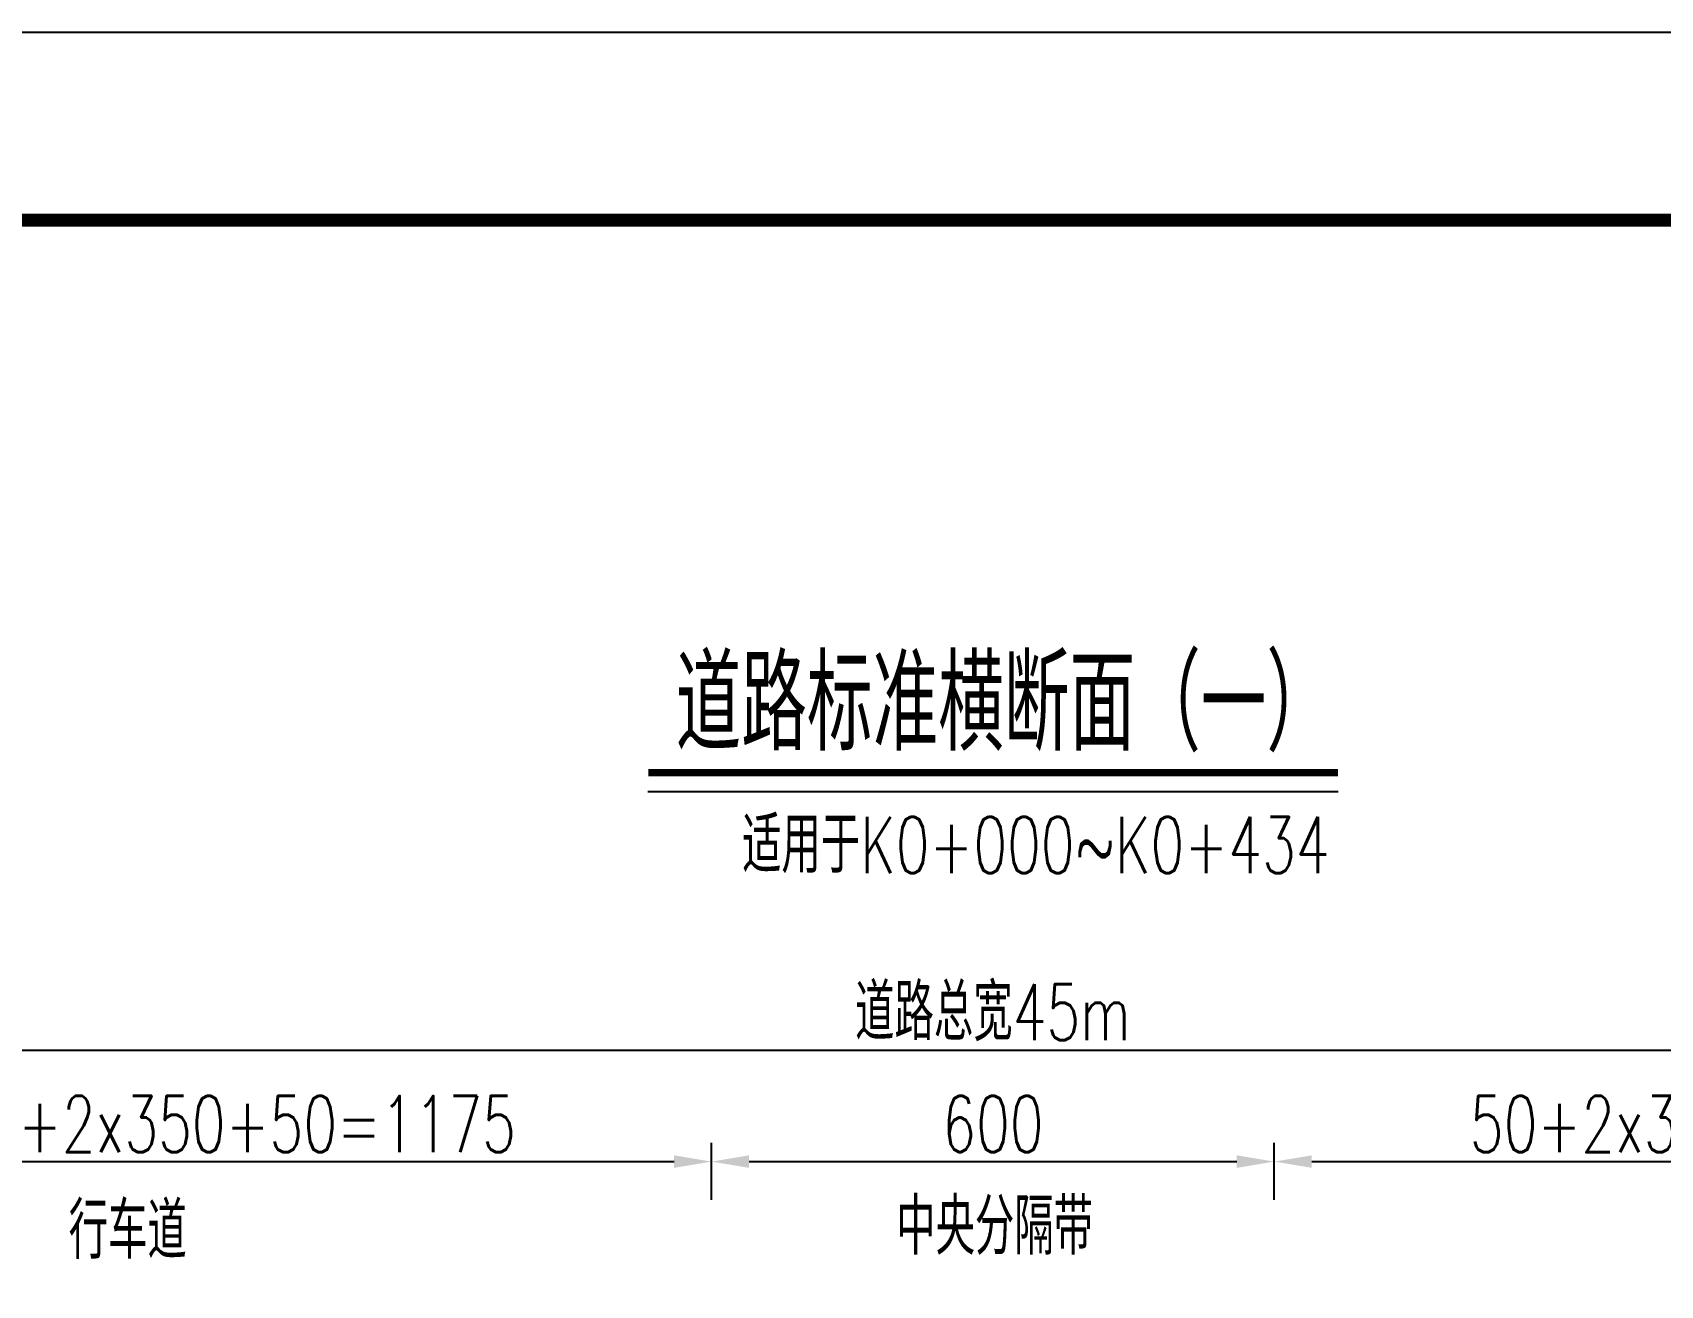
# Model space of a CAD drawing. Header units: millimetres. Extents: x 2 to 5882, y 1831 to 3462.
# Drawn here: x 589.4 to 676.2, y 2737.9 to 2804.7 of the extents above; entities that cross this region are included whole.
import ezdxf

# ---------------------------------------------------------------- set-up
doc = ezdxf.new("R2010")
doc.units = ezdxf.units.MM
doc.layers.add('文字', color=7, linetype='Continuous')
doc.layers.add('标注', color=4, linetype='Continuous')
doc.styles.get("Standard").update_dxf_attribs({"font": 'simplex1.shx', "width": 0.7, "bigfont": 'hztxt.shx'})
doc.dimstyles.new('比例1：200', dxfattribs={"dimtxt": 3, "dimasz": 2, "dimexe": 1, "dimexo": 1, "dimgap": 0.5, "dimtad": 1, "dimlfac": 20, "dimzin": 13, "dimdsep": 46, "dimtxsty": 'Standard', "dimcen": -0.09, "dimclrd": 256, "dimclre": 256, "dimclrt": 7, "dimaunit": 1, "dimadec": 0, "dimazin": 0, "dimtfac": 0.0005, "dimtix": 1, "dimtmove": 2, "dimatfit": 3, "dimfxl": 0, "dimtolj": 1, "dimtzin": 13, "dimarcsym": 0})

# ---------------------------------------------------------------- blocks, each defined once
blk = doc.blocks.new('*D40')
at = {"layer": 'DEFPOINTS', "color": 0}
for p in [(753.075, 2750.451), (528.075, 2744.509), (753.075, 2744.509)]:
    blk.add_point(p, dxfattribs=at)
at = {"layer": '标注', "lineweight": -2}
for p, q in [((528.075, 2745.509), (528.075, 2751.451)), ((753.075, 2745.509), (753.075, 2751.451)), ((530.075, 2750.451), (751.075, 2750.451))]:
    blk.add_line(p, q, dxfattribs=at)
at = {"layer": '标注'}
for points in [[(530.075, 2750.785), (530.075, 2750.118), (528.075, 2750.451)], [(751.075, 2750.785), (751.075, 2750.118), (753.075, 2750.451)]]:
    blk.add_solid(points, dxfattribs=at)
at = {"layer": '标注', "color": 7, "insert": (640.575, 2752.451), "char_height": 3, "attachment_point": 5}
blk.add_mtext('\\A1;道路总宽45m', dxfattribs=at)
blk = doc.blocks.new('*D41')
at = {"layer": 'DEFPOINTS', "color": 0}
for p in [(714.325, 2744.509), (655.575, 2741.471), (714.325, 2741.471)]:
    blk.add_point(p, dxfattribs=at)
at = {"layer": '标注', "lineweight": -2}
for p, q in [((655.575, 2742.471), (655.575, 2745.509)), ((714.325, 2742.471), (714.325, 2745.509)), ((657.575, 2744.509), (712.325, 2744.509))]:
    blk.add_line(p, q, dxfattribs=at)
at = {"layer": '标注'}
for points in [[(657.575, 2744.843), (657.575, 2744.176), (655.575, 2744.509)], [(712.325, 2744.843), (712.325, 2744.176), (714.325, 2744.509)]]:
    blk.add_solid(points, dxfattribs=at)
at = {"layer": '标注', "color": 7, "insert": (684.95, 2746.509), "char_height": 3, "attachment_point": 5}
blk.add_mtext('\\A1;50+2x350+375+50=1175', dxfattribs=at)
blk = doc.blocks.new('*D44')
at = {"layer": 'DEFPOINTS', "color": 0}
for p in [(655.575, 2744.509), (625.575, 2741.471), (655.575, 2741.471)]:
    blk.add_point(p, dxfattribs=at)
at = {"layer": '标注', "lineweight": -2}
for p, q in [((625.575, 2742.471), (625.575, 2745.509)), ((655.575, 2742.471), (655.575, 2745.509)), ((627.575, 2744.509), (653.575, 2744.509))]:
    blk.add_line(p, q, dxfattribs=at)
at = {"layer": '标注'}
for points in [[(627.575, 2744.843), (627.575, 2744.176), (625.575, 2744.509)], [(653.575, 2744.843), (653.575, 2744.176), (655.575, 2744.509)]]:
    blk.add_solid(points, dxfattribs=at)
at = {"layer": '标注', "color": 7, "insert": (640.575, 2746.509), "char_height": 3, "attachment_point": 5}
blk.add_mtext('\\A1;600', dxfattribs=at)
blk = doc.blocks.new('*D59')
at = {"layer": 'DEFPOINTS', "color": 0}
for p in [(625.575, 2744.509), (566.825, 2741.471), (625.575, 2741.471)]:
    blk.add_point(p, dxfattribs=at)
at = {"layer": '标注', "lineweight": -2}
for p, q in [((566.825, 2742.471), (566.825, 2745.509)), ((625.575, 2742.471), (625.575, 2745.509)), ((568.825, 2744.509), (623.575, 2744.509))]:
    blk.add_line(p, q, dxfattribs=at)
at = {"layer": '标注'}
for points in [[(568.825, 2744.843), (568.825, 2744.176), (566.825, 2744.509)], [(623.575, 2744.843), (623.575, 2744.176), (625.575, 2744.509)]]:
    blk.add_solid(points, dxfattribs=at)
at = {"layer": '标注', "color": 7, "insert": (596.2, 2746.509), "char_height": 3, "attachment_point": 5}
blk.add_mtext('\\A1;50+375+2x350+50=1175', dxfattribs=at)
blk = doc.blocks.new('123')
blk.add_lwpolyline([(422.364, 2507.706), (422.364, 2804.706), (2.364, 2804.706), (2.364, 2507.706)], close=True)

msp = doc.modelspace()

# ---------------------------------------------------------------- linework, layer by layer
msp.add_line((622.17503, 2764.24188), (658.97569, 2764.24188))
for points, const_width in [([(832.36361, 2794.70635), (452.36361, 2794.70635), (452.36361, 2517.70635), (832.36361, 2517.70635), (832.36361, 2794.70635)], 0.7), ([(622.19368, 2765.24188), (658.97569, 2765.24188)], 0.4)]:
    msp.add_lwpolyline(points, dxfattribs=dict(const_width=const_width))

# ---------------------------------------------------------------- block references
at = {"layer": '标注'}
msp.add_blockref('123', (420, 0), dxfattribs=at)

# ---------------------------------------------------------------- texts
at = {"layer": '文字', "width": 0.7}
for s, height, p in [('道路标准横断面（一）', 5, (623.65605, 2766.41695)), ('适用于K0+000~K0+434', 3, (627.20001, 2759.89102)), ('中央分隔带', 3, (635.41286, 2739.54647)), ('行车道', 3, (591.29504, 2739.32712))]:
    msp.add_text(s, height=height, dxfattribs=at).set_placement(p)

# ---------------------------------------------------------------- dimensions: what is measured, and where the dimension line sits
at = {"layer": '标注'}
dim = msp.add_linear_dim(base=(753.07536, 2750.45138), p1=(528.07536, 2744.5092), p2=(753.07536, 2744.5092), text='道路总宽45m', dimstyle='比例1：200', override={"dimtxsty": 'Standard'}, dxfattribs=at)
dim.commit()
dim.dimension.update_dxf_attribs({"geometry": '*D40', "text_midpoint": (640.57536, 2752.45138)})
for base, p1, p2, text, picture, middle in [((625.57536, 2744.5092), (566.82536, 2741.47124), (625.57536, 2741.47124), '50+375+2x350+50=1175', '*D59', (596.20036, 2746.5092)), ((714.32536, 2744.5092), (655.57536, 2741.47124), (714.32536, 2741.47124), '50+2x350+375+50=1175', '*D41', (684.95036, 2746.5092))]:
    dim = msp.add_linear_dim(base=base, p1=p1, p2=p2, angle=180, text=text, dimstyle='比例1：200', override={"dimtxsty": 'Standard'}, dxfattribs=at)
    dim.commit()
    dim.dimension.update_dxf_attribs({"geometry": picture, "text_midpoint": middle})
dim = msp.add_linear_dim(base=(655.57536, 2744.5092), p1=(625.57536, 2741.47124), p2=(655.57536, 2741.47124), dimstyle='比例1：200', override={"dimtxsty": 'Standard'}, dxfattribs=at)
dim.commit()
dim.dimension.update_dxf_attribs({"geometry": '*D44', "text_midpoint": (640.57536, 2746.5092)})

doc.saveas('drawing.dxf')
